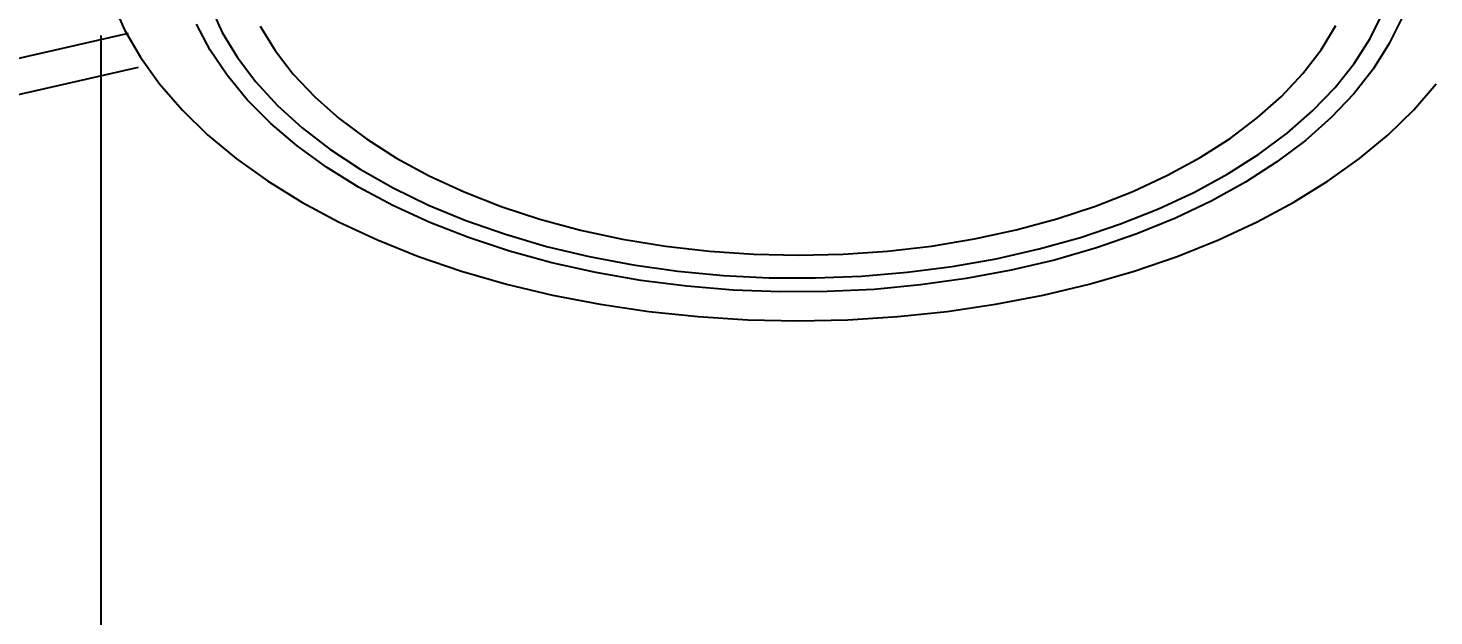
# Model space of a CAD drawing. Header units: millimetres. Extents: x 14 to 828, y 15 to 581.
# Drawn here: x 746.89 to 765.25, y 496.85 to 504.53 of the extents above; entities that cross this region are included whole.
import ezdxf

# ---------------------------------------------------------------- set-up
doc = ezdxf.new("R2010")
doc.units = ezdxf.units.MM
doc.header["$LTSCALE"] = 0.2
doc.layers.get('Defpoints').update_dxf_attribs({"color": 5})
doc.layers.add('1_シンボル', color=2, linetype='Continuous')
doc.layers.add('1_寸法', color=7, linetype='Continuous')
doc.styles.add('Dim', font='simplex.shx', dxfattribs={"width": 0.8, "bigfont": 'extfont2.shx'})
doc.dimstyles.new('1-1', dxfattribs={"dimtxt": 3, "dimasz": 0.75, "dimexe": 0, "dimexo": 1, "dimgap": 0.5, "dimtad": 1, "dimdec": 0, "dimtxsty": 'Dim', "dimblk": 'DOT', "dimcen": 2.5, "dimadec": 0, "dimazin": 0, "dimtfac": 1, "dimtdec": 0, "dimtix": 1, "dimtmove": 2, "dimatfit": 3, "dimldrblk": '引出', "dimfxl": 1, "dimlwd": -1, "dimlwe": -1, "dimarcsym": 0})

# ---------------------------------------------------------------- blocks, each defined once
blk = doc.blocks.new('_Dot')
at = {"color": 0, "linetype": 'ByBlock', "lineweight": -2}
blk.add_line((-0.5, 0), (-1, 0), dxfattribs=at)
at = {"color": 0, "linetype": 'ByBlock', "const_width": 0.5}
blk.add_lwpolyline([(-0.25, 0, 1), (0.25, 0, 1)], format="xyb", close=True, dxfattribs=at)
blk = doc.blocks.new('*D16')
at = {"layer": '1_寸法', "color": 0, "transparency": 16777216}
for p, q in [((766.096, 505.184), (766.096, 486.075)), ((747.833, 504.43), (747.833, 486.075)), ((748.583, 486.075), (765.346, 486.075))]:
    blk.add_line(p, q, dxfattribs=at)
at = {"layer": 'Defpoints', "color": 0, "transparency": 16777216}
for p in [(766.096, 506.184), (747.833, 505.43), (766.096, 486.075)]:
    blk.add_point(p, dxfattribs=at)
at = {"layer": '1_寸法', "color": 0, "transparency": 16777216, "xscale": 0.75, "yscale": 0.75, "zscale": 0.75, "rotation": 180}
blk.add_blockref('_Dot', (747.833, 486.075), dxfattribs=at)
at = {"layer": '1_寸法', "color": 0, "transparency": 16777216, "xscale": 0.75, "yscale": 0.75, "zscale": 0.75}
blk.add_blockref('_Dot', (766.096, 486.075), dxfattribs=at)
at = {"layer": '1_寸法', "color": 0, "transparency": 16777216, "insert": (756.965, 488.075), "char_height": 3, "attachment_point": 5, "style": 'Dim'}
blk.add_mtext('%%C85', dxfattribs=at)
blk = doc.blocks.new('引出')
at = {"color": 0, "linetype": 'ByBlock', "lineweight": -2}
for p, q in [((-3.864, 1.035), (0, 0)), ((0, 0), (-1, 0))]:
    blk.add_line(p, q, dxfattribs=at)

msp = doc.modelspace()

# ---------------------------------------------------------------- linework, layer by layer
at = {"layer": '1_シンボル', "color": 7}
for points in [[(747.984, 504.87), (748.146, 504.504), (748.353, 504.146), (748.603, 503.797), (748.896, 503.459), (749.23, 503.134), (749.603, 502.824), (750.014, 502.53), (750.46, 502.253), (750.938, 501.996), (751.448, 501.759), (751.986, 501.543), (752.548, 501.351), (753.133, 501.181), (753.738, 501.037), (754.359, 500.918), (754.993, 500.824), (755.637, 500.757), (756.287, 500.717), (756.941, 500.703), (757.595, 500.717), (758.246, 500.757), (758.89, 500.824), (759.524, 500.918), (760.145, 501.037), (760.749, 501.181), (761.334, 501.351), (761.897, 501.543), (762.435, 501.759), (762.944, 501.996), (763.423, 502.253), (763.869, 502.53), (764.28, 502.824), (764.653, 503.134), (764.987, 503.459), (765.28, 503.797)], [(749.266, 504.807), (749.42, 504.471), (749.619, 504.143), (749.86, 503.824), (750.143, 503.517), (750.466, 503.223), (750.827, 502.944), (751.224, 502.683), (751.654, 502.439), (752.116, 502.215), (752.605, 502.013), (753.12, 501.832), (753.658, 501.675), (754.215, 501.542), (754.788, 501.434), (755.373, 501.351), (755.968, 501.295), (756.568, 501.265), (757.171, 501.262), (757.772, 501.286), (758.369, 501.336), (758.957, 501.412), (759.533, 501.514), (760.094, 501.641), (760.636, 501.792), (761.157, 501.968), (761.653, 502.165), (762.122, 502.384), (762.56, 502.623), (762.965, 502.88), (763.334, 503.155), (763.666, 503.445), (763.959, 503.75), (764.211, 504.066), (764.419, 504.392), (764.584, 504.727)], [(764.835, 504.666), (764.668, 504.325), (764.457, 503.991), (764.203, 503.668), (763.908, 503.357), (763.573, 503.06), (763.199, 502.778), (762.79, 502.514), (762.348, 502.268), (761.874, 502.042), (761.372, 501.837), (760.845, 501.655), (760.295, 501.496), (759.726, 501.362), (759.142, 501.253), (758.544, 501.17), (757.938, 501.113), (757.325, 501.083), (756.711, 501.079), (756.098, 501.103), (755.489, 501.153), (754.889, 501.23), (754.301, 501.332), (753.728, 501.46), (753.173, 501.613), (752.64, 501.789), (752.132, 501.988), (751.651, 502.209), (751.2, 502.45), (750.782, 502.71), (750.4, 502.988), (750.055, 503.282), (749.749, 503.589), (749.485, 503.91), (749.263, 504.24), (749.086, 504.58)], [(749.917, 504.55), (750.112, 504.232), (750.349, 503.924), (750.629, 503.628), (750.948, 503.345), (751.305, 503.078), (751.698, 502.828), (752.123, 502.597), (752.58, 502.386), (753.064, 502.197), (753.572, 502.03), (754.102, 501.888), (754.65, 501.77), (755.212, 501.677), (755.785, 501.611), (756.365, 501.571), (756.949, 501.558), (757.533, 501.572), (758.113, 501.612), (758.686, 501.679), (759.248, 501.773), (759.795, 501.891), (760.325, 502.034), (760.832, 502.201), (761.316, 502.391), (761.771, 502.603), (762.196, 502.834), (762.588, 503.085), (762.944, 503.352), (763.262, 503.635), (763.54, 503.932), (763.777, 504.241), (763.97, 504.559)], [(718.274, 497.631), (748.197, 504.459)], [(718.274, 497.171), (748.328, 504.014)]]:
    msp.add_lwpolyline(points, dxfattribs=at)

# ---------------------------------------------------------------- dimensions: what is measured, and where the dimension line sits
at = {"layer": '1_寸法'}
dim = msp.add_linear_dim(base=(766.096, 486.075), p1=(747.833, 505.43), p2=(766.096, 506.184), text='%%C85', dimstyle='1-1', dxfattribs=at)
dim.commit()
dim.dimension.update_dxf_attribs({"geometry": '*D16', "text_midpoint": (756.965, 488.075)})

doc.saveas('drawing.dxf')
